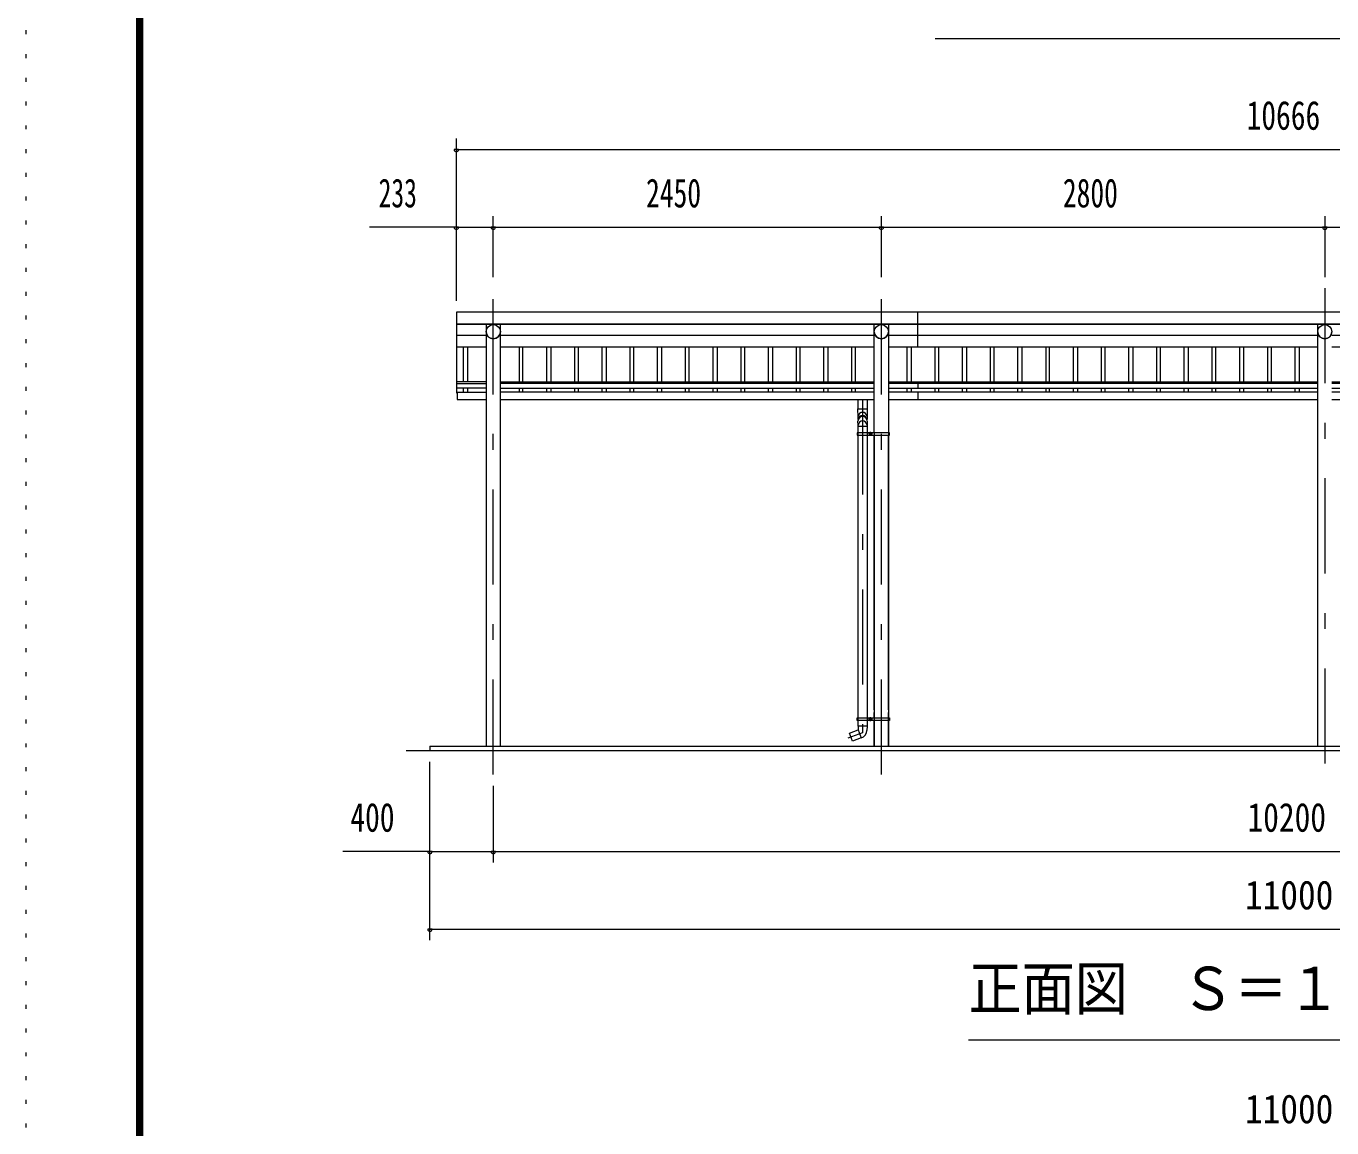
# Model space of a CAD drawing. Units: millimetres, scale not verified, with parts at other scales. Extents: x -31546 to 31551, y -14700 to 14700.
# Drawn here: x -10029 to -1785, y 748 to 7701 of the extents above; entities that cross this region are included whole.
import ezdxf
from ezdxf.enums import TextEntityAlignment as Align

# ---------------------------------------------------------------- set-up
doc = ezdxf.new("R2010")
doc.units = ezdxf.units.MM
doc.header["$LTSCALE"] = 50
doc.linetypes.add('USER3', pattern=[24, 12, -5, 2, -5])
doc.linetypes.add('USER4', pattern=[3, 0.5, -2.5])
for name, color, linetype, lineweight in [('0-2_1-07BOLD', 7, 'Continuous', 18), ('0-3_1-27CENTER', 3, 'USER3', 18), ('0-4_1-47THIN', 4, 'Continuous', 18), ('0-5_1-57DIM', 3, 'Continuous', 18), ('0-C_F-F1PAPER', 5, 'Continuous', 18), ('0-D_F-E_J_ADD', 5, 'USER4', 18)]:
    doc.layers.add(name, color=color, linetype=linetype, lineweight=lineweight)
doc.styles.add('ＭＳ ゴシック', font='')
doc.styles.get('ＭＳ ゴシック').set_extended_font_data('MS Gothic')

msp = doc.modelspace()

# ---------------------------------------------------------------- linework, layer by layer
at = {"layer": '0-2_1-07BOLD'}
for p, q in [((-4399.41, 5678.35), (-4399.41, 5896.54)), ((-7312.41, 5821.4), (3353.58, 5821.4)), ((3353.59, 5817.32), (-7312.41, 5817.32)), ((-7123.96, 5817.32), (-7123.96, 3157.54)), ((-7034.86, 3157.54), (-7034.86, 5817.32)), ((-4673.96, 5135.54), (-4673.96, 5817.32)), ((-4584.86, 5817.32), (-4584.86, 5135.54)), ((-1873.97, 3157.54), (-1873.97, 5817.32)), ((-7123.96, 5747.84), (-7312.41, 5747.84)), ((-4673.96, 5747.84), (-7034.86, 5747.84)), ((-1873.96, 5747.84), (-4584.86, 5747.84)), ((376.03, 5747.84), (-1784.87, 5747.84)), ((-7312.41, 5678.35), (-7123.96, 5678.35)), ((-7034.86, 5678.35), (-4673.96, 5678.35)), ((-4584.86, 5678.35), (-1873.96, 5678.35)), ((-1784.87, 5678.35), (376.03, 5678.35)), ((-7123.96, 5456.73), (-7312.41, 5456.73)), ((-7312.41, 5446.3), (-7123.96, 5446.3)), ((-7034.86, 5456.73), (-4673.96, 5456.73)), ((-4673.96, 5446.3), (-7034.86, 5446.3)), ((-4584.86, 5456.73), (-1873.96, 5456.73)), ((-1873.96, 5446.3), (-4584.86, 5446.3)), ((-4399.41, 5456.73), (-4399.41, 5416.69)), ((-1784.87, 5456.73), (376.03, 5456.73)), ((376.03, 5446.3), (-1784.87, 5446.3)), ((-7123.96, 5416.69), (-7312.41, 5416.69)), ((-7307.41, 5390.36), (-7123.96, 5390.36)), ((-7034.86, 5416.69), (-4673.96, 5416.69)), ((-4673.96, 5390.36), (-7034.86, 5390.36)), ((-4584.86, 5416.69), (-1873.96, 5416.69)), ((-1873.96, 5390.36), (-4584.86, 5390.36)), ((-4399.41, 5390.36), (-4399.41, 5345.36)), ((-1784.87, 5416.69), (376.03, 5416.69)), ((376.03, 5390.36), (-1784.87, 5390.36)), ((-7034.86, 5345.36), (-4673.96, 5345.36)), ((-4774.92, 5285.74), (-4774.92, 5345.36)), ((-4719.92, 5345.36), (-4719.92, 5285.74)), ((-4584.86, 5345.36), (-1873.96, 5345.36)), ((-1784.87, 5345.36), (376.03, 5345.36)), ((-4776.53, 5127.54), (-4782.63, 5127.54)), ((-4776.53, 5119.54), (-4776.53, 5135.54)), ((-4774.93, 3335.54), (-4774.93, 5119.54)), ((-4774.92, 5176.09), (-4719.92, 5176.09)), ((-4719.92, 5119.54), (-4719.92, 3335.54)), ((-4718.32, 5135.54), (-4718.32, 5119.54)), ((-4675.58, 5135.54), (-4675.58, 5119.54)), ((-4673.97, 5119.54), (-4673.97, 3335.54)), ((-4673.96, 3386.14), (-4673.96, 5117.54)), ((-4584.87, 5119.54), (-4584.87, 3335.54)), ((-4584.86, 3386.14), (-4584.86, 5117.54)), ((-4583.28, 5135.54), (-4583.28, 5119.54)), ((-4577.18, 5127.54), (-4583.28, 5127.54)), ((-4782.63, 3327.54), (-4776.53, 3327.54)), ((-4776.53, 3319.54), (-4776.53, 3335.54)), ((-4774.93, 3282.63), (-4774.93, 3319.54)), ((-4719.92, 3319.54), (-4719.92, 3282.63)), ((-4718.32, 3335.54), (-4718.32, 3319.54)), ((-4675.58, 3335.54), (-4675.58, 3319.54)), ((-4673.97, 3319.54), (-4673.97, 3157.54)), ((-4673.96, 3335.54), (-4673.96, 3370.14)), ((-4673.96, 3157.54), (-4673.96, 3319.54)), ((-4584.87, 3319.54), (-4584.87, 3157.54)), ((-4584.86, 3335.54), (-4584.86, 3370.14)), ((-4584.86, 3157.54), (-4584.86, 3319.54)), ((-4583.28, 3319.54), (-4583.28, 3335.54)), ((-4583.28, 3327.54), (-4577.18, 3327.54)), ((-4718.42, 3282.63), (-4776.43, 3282.63)), ((-4718.42, 3282.63), (-4720.18, 3256.84)), ((-7479.41, 3157.54), (-7479.41, 3127.54)), ((3670.58, 3127.54), (-7629.41, 3127.54))]:
    msp.add_line(p, q, dxfattribs=at)
for points in [[(3353.58, 5387.78), (3353.58, 5896.54), (-7312.41, 5896.54), (-7312.41, 5387.78), (-7307.41, 5387.78)], [(-7307.41, 5390.36), (-7307.41, 5345.36), (-7123.96, 5345.36)], [(-4774.92, 5217.98), (-4774.92, 5236.07), (-4776.92, 5285.74), (-4717.93, 5285.74)], [(-4717.93, 5285.74), (-4719.92, 5236.07), (-4719.92, 5217.97)], [(-4774.92, 5135.54), (-4774.92, 5183.03), (-4776.92, 5208.87)], [(-4717.93, 5209), (-4719.92, 5183.03), (-4719.92, 5135.54)], [(-4756.39, 3208.85), (-4812.5, 3188.43), (-4831.31, 3240.11), (-4774.93, 3260.63)], [(-4776.42, 3282.63), (-4774.93, 3260.63), (-4756.11, 3208.95)], [(-7479.41, 3157.54), (3520.59, 3157.54), (3520.59, 3127.54)]]:
    msp.add_lwpolyline(points, dxfattribs=at)
for points in [[(-4577.18, 5119.54), (-4577.18, 5135.54), (-4782.63, 5135.54), (-4782.63, 5119.54)], [(-4701.95, 5130.42), (-4701.95, 5124.65), (-4696.95, 5121.77), (-4691.95, 5124.65), (-4691.95, 5130.42), (-4696.95, 5133.31)], [(-4782.63, 3335.54), (-4577.18, 3335.54), (-4577.18, 3319.54), (-4782.63, 3319.54)], [(-4701.95, 3330.43), (-4696.95, 3333.31), (-4691.95, 3330.43), (-4691.95, 3324.65), (-4696.95, 3321.77), (-4701.95, 3324.65)]]:
    msp.add_lwpolyline(points, close=True, dxfattribs=at)
for centre, radius in [((-7079.41, 5772.78), 44.55), ((-4629.41, 5772.78), 44.55), ((-1829.42, 5772.78), 44.55), ((-4696.95, 5127.54), 6.25), ((-4696.95, 5127.54), 4.9), ((-4696.95, 3327.54), 6.25), ((-4696.95, 3327.54), 4.9)]:
    msp.add_circle(centre, radius, dxfattribs=at)
for centre, radius, start, end in [((-7079.41, 5772.09), 44.55, 180, 0), ((-4629.41, 5772.09), 44.55, 180, 0), ((-1829.42, 5772.09), 44.55, 180, 0), ((-4747.42, 5207.16), 29.55, 3.56303, 176.43697), ((-4747.42, 5236.37), 27.55, 3.55867, 176.44133), ((-4747.42, 5215.66), 27.55, 3.55867, 176.44133), ((-4747.42, 5182.05), 27.55, 3.55867, 176.44133), ((-4775.05, 3260.59), 55, 289.83269, 356.09424)]:
    msp.add_arc(centre, radius, start, end, dxfattribs=at)
at = {"layer": '0-3_1-27CENTER'}
for p, q in [((-7079.41, 2977.54), (-7079.41, 6047.54)), ((-4629.41, 2977.54), (-4629.41, 6047.54)), ((-1829.41, 6047.54), (-1829.41, 2977.54)), ((-4747.42, 5345.36), (-4747.42, 3241.38)), ((-4684.45, 5127.54), (-4709.45, 5127.54)), ((-4696.95, 5115.04), (-4696.95, 5140.04)), ((-4684.45, 3327.54), (-4709.45, 3327.54)), ((-4696.95, 3315.04), (-4696.95, 3340.04)), ((-4747.41, 3241.38), (-4840.68, 3207.43))]:
    msp.add_line(p, q, dxfattribs=at)
at = {"layer": '0-4_1-47THIN'}
for p, q in [((-7266.91, 5456.73), (-7266.91, 5678.35)), ((-7241.91, 5678.35), (-7241.91, 5456.73)), ((-6916.91, 5678.35), (-6916.91, 5456.73)), ((-6891.91, 5456.73), (-6891.91, 5678.35)), ((-6741.91, 5456.73), (-6741.91, 5678.35)), ((-6716.91, 5678.35), (-6716.91, 5456.73)), ((-6566.91, 5678.35), (-6566.91, 5456.73)), ((-6541.91, 5456.73), (-6541.91, 5678.35)), ((-6391.91, 5456.73), (-6391.91, 5678.35)), ((-6366.91, 5678.35), (-6366.91, 5456.73)), ((-6216.91, 5678.35), (-6216.91, 5456.73)), ((-6191.91, 5456.73), (-6191.91, 5678.35)), ((-6041.91, 5456.73), (-6041.91, 5678.35)), ((-6016.91, 5678.35), (-6016.91, 5456.73)), ((-5866.91, 5678.35), (-5866.91, 5456.73)), ((-5841.91, 5456.73), (-5841.91, 5678.35)), ((-5691.91, 5456.73), (-5691.91, 5678.35)), ((-5666.91, 5678.35), (-5666.91, 5456.73)), ((-5516.91, 5678.35), (-5516.91, 5456.73)), ((-5491.91, 5456.73), (-5491.91, 5678.35)), ((-5341.91, 5456.73), (-5341.91, 5678.35)), ((-5316.91, 5678.35), (-5316.91, 5456.73)), ((-5166.91, 5678.35), (-5166.91, 5456.73)), ((-5141.91, 5456.73), (-5141.91, 5678.35)), ((-4991.91, 5456.73), (-4991.91, 5678.35)), ((-4966.91, 5678.35), (-4966.91, 5456.73)), ((-4816.91, 5678.35), (-4816.91, 5456.73)), ((-4791.91, 5456.73), (-4791.91, 5678.35)), ((-4466.91, 5456.73), (-4466.91, 5678.35)), ((-4441.91, 5678.35), (-4441.91, 5456.73)), ((-4291.91, 5678.35), (-4291.91, 5456.73)), ((-4266.91, 5456.73), (-4266.91, 5678.35)), ((-4116.91, 5456.73), (-4116.91, 5678.35)), ((-4091.91, 5678.35), (-4091.91, 5456.73)), ((-3941.91, 5678.35), (-3941.91, 5456.73)), ((-3916.91, 5456.73), (-3916.91, 5678.35)), ((-3766.91, 5456.73), (-3766.91, 5678.35)), ((-3741.91, 5678.35), (-3741.91, 5456.73)), ((-3591.91, 5678.35), (-3591.91, 5456.73)), ((-3566.91, 5456.73), (-3566.91, 5678.35)), ((-3416.91, 5456.73), (-3416.91, 5678.35)), ((-3391.91, 5678.35), (-3391.91, 5456.73)), ((-3241.91, 5678.35), (-3241.91, 5456.73)), ((-3216.91, 5456.73), (-3216.91, 5678.35)), ((-3066.91, 5456.73), (-3066.91, 5678.35)), ((-3041.91, 5678.35), (-3041.91, 5456.73)), ((-2891.91, 5678.35), (-2891.91, 5456.73)), ((-2866.91, 5456.73), (-2866.91, 5678.35)), ((-2716.91, 5456.73), (-2716.91, 5678.35)), ((-2691.91, 5678.35), (-2691.91, 5456.73)), ((-2541.91, 5678.35), (-2541.91, 5456.73)), ((-2516.91, 5456.73), (-2516.91, 5678.35)), ((-2366.91, 5456.73), (-2366.91, 5678.35)), ((-2341.91, 5678.35), (-2341.91, 5456.73)), ((-2191.91, 5678.35), (-2191.91, 5456.73)), ((-2166.91, 5456.73), (-2166.91, 5678.35)), ((-2016.91, 5456.73), (-2016.91, 5678.35)), ((-1991.91, 5678.35), (-1991.91, 5456.73)), ((-7266.91, 5390.36), (-7266.91, 5416.69)), ((-7241.91, 5416.69), (-7241.91, 5390.36)), ((-6916.91, 5416.69), (-6916.91, 5390.36)), ((-6891.91, 5390.36), (-6891.91, 5416.69)), ((-6741.91, 5390.36), (-6741.91, 5416.69)), ((-6716.91, 5416.69), (-6716.91, 5390.36)), ((-6566.91, 5416.69), (-6566.91, 5390.36)), ((-6541.91, 5390.36), (-6541.91, 5416.69)), ((-6391.91, 5390.36), (-6391.91, 5416.69)), ((-6366.91, 5416.69), (-6366.91, 5390.36)), ((-6216.91, 5416.69), (-6216.91, 5390.36)), ((-6191.91, 5390.36), (-6191.91, 5416.69)), ((-6041.91, 5390.36), (-6041.91, 5416.69)), ((-6016.91, 5416.69), (-6016.91, 5390.36)), ((-5866.91, 5416.69), (-5866.91, 5390.36)), ((-5841.91, 5390.36), (-5841.91, 5416.69)), ((-5691.91, 5390.36), (-5691.91, 5416.69)), ((-5666.91, 5416.69), (-5666.91, 5390.36)), ((-5516.91, 5416.69), (-5516.91, 5390.36)), ((-5491.91, 5390.36), (-5491.91, 5416.69)), ((-5341.91, 5390.36), (-5341.91, 5416.69)), ((-5316.91, 5416.69), (-5316.91, 5390.36)), ((-5166.91, 5416.69), (-5166.91, 5390.36)), ((-5141.91, 5390.36), (-5141.91, 5416.69)), ((-4991.91, 5390.36), (-4991.91, 5416.69)), ((-4966.91, 5416.69), (-4966.91, 5390.36)), ((-4816.91, 5416.69), (-4816.91, 5390.36)), ((-4791.91, 5390.36), (-4791.91, 5416.69)), ((-4466.91, 5390.36), (-4466.91, 5416.69)), ((-4441.91, 5416.69), (-4441.91, 5390.36)), ((-4291.91, 5416.69), (-4291.91, 5390.36)), ((-4266.91, 5390.36), (-4266.91, 5416.69)), ((-4116.91, 5390.36), (-4116.91, 5416.69)), ((-4091.91, 5416.69), (-4091.91, 5390.36)), ((-3941.91, 5416.69), (-3941.91, 5390.36)), ((-3916.91, 5390.36), (-3916.91, 5416.69)), ((-3766.91, 5390.36), (-3766.91, 5416.69)), ((-3741.91, 5416.69), (-3741.91, 5390.36)), ((-3591.91, 5416.69), (-3591.91, 5390.36)), ((-3566.91, 5390.36), (-3566.91, 5416.69)), ((-3416.91, 5390.36), (-3416.91, 5416.69)), ((-3391.91, 5416.69), (-3391.91, 5390.36)), ((-3241.91, 5416.69), (-3241.91, 5390.36)), ((-3216.91, 5390.36), (-3216.91, 5416.69)), ((-3066.91, 5390.36), (-3066.91, 5416.69)), ((-3041.91, 5416.69), (-3041.91, 5390.36)), ((-2891.91, 5416.69), (-2891.91, 5390.36)), ((-2866.91, 5390.36), (-2866.91, 5416.69)), ((-2716.91, 5390.36), (-2716.91, 5416.69)), ((-2691.91, 5416.69), (-2691.91, 5390.36)), ((-2541.91, 5416.69), (-2541.91, 5390.36)), ((-2516.91, 5390.36), (-2516.91, 5416.69)), ((-2366.91, 5390.36), (-2366.91, 5416.69)), ((-2341.91, 5416.69), (-2341.91, 5390.36)), ((-2191.91, 5416.69), (-2191.91, 5390.36)), ((-2166.91, 5390.36), (-2166.91, 5416.69)), ((-2016.91, 5390.36), (-2016.91, 5416.69)), ((-1991.91, 5416.69), (-1991.91, 5390.36))]:
    msp.add_line(p, q, dxfattribs=at)
at = {"layer": '0-5_1-57DIM'}
for p, q in [((-4289.41, 7622.54), (330.59, 7622.54)), ((-7312.41, 5966.54), (-7312.41, 6992.54)), ((-7298.41, 6922.54), (-7326.41, 6922.54)), ((-7312.41, 6922.54), (3353.58, 6922.54)), ((-7312.41, 6432.54), (-7861.91, 6432.54)), ((-7298.41, 6432.54), (-7326.41, 6432.54)), ((-7312.41, 6432.54), (-7079.41, 6432.54)), ((-7065.41, 6432.54), (-7093.41, 6432.54)), ((-7079.41, 6117.54), (-7079.41, 6502.54)), ((-7079.41, 6432.54), (-4629.41, 6432.54)), ((-4615.41, 6432.54), (-4643.41, 6432.54)), ((-4629.41, 6117.54), (-4629.41, 6502.54)), ((-4629.41, 6432.54), (-1829.41, 6432.54)), ((-1815.41, 6432.54), (-1843.41, 6432.54)), ((-1829.41, 6502.54), (-1829.41, 6117.54)), ((-1829.41, 6432.54), (420.59, 6432.54)), ((-7479.41, 1932.54), (-7479.41, 3057.54)), ((-7079.41, 2907.54), (-7079.41, 2422.54)), ((-7479.41, 2492.54), (-8028.91, 2492.54)), ((-7465.41, 2492.54), (-7493.41, 2492.54)), ((-7479.41, 2492.54), (-7079.41, 2492.54)), ((-7065.41, 2492.54), (-7093.41, 2492.54)), ((-7079.41, 2492.54), (3120.59, 2492.54)), ((-7465.41, 2002.54), (-7493.41, 2002.54)), ((-7479.41, 2002.54), (3520.59, 2002.54)), ((120.59, 1302.54), (-4079.41, 1302.54))]:
    msp.add_line(p, q, dxfattribs=at)
for centre in [(-7312.41, 6922.54), (-7312.41, 6432.54), (-7079.41, 6432.54), (-4629.41, 6432.54), (-1829.41, 6432.54), (-7479.41, 2492.54), (-7079.41, 2492.54), (-7479.41, 2002.54)]:
    msp.add_arc(centre, 14, 180, 0, dxfattribs=at)
at = {"layer": '0-C_F-F1PAPER'}
for points in [[(30851.13, -14000), (-9328.87, -14000), (-9328.87, 14140), (30851.13, 14140)], [(30847.63, -13996.5), (30847.63, 14136.5), (-9325.37, 14136.5), (-9325.37, -13996.5)], [(30844.13, -13993), (30844.13, 14133), (-9321.87, 14133), (-9321.87, -13993)], [(30840.63, -13989.5), (-9318.37, -13989.5), (-9318.37, 14129.5), (30840.63, 14129.5)], [(30837.13, -13986), (30837.13, 14126), (-9314.87, 14126), (-9314.87, -13986)], [(30833.63, -13982.5), (-9311.37, -13982.5), (-9311.37, 14122.5), (30833.63, 14122.5)], [(30830.13, -13979), (30830.13, 14119), (-9307.87, 14119), (-9307.87, -13979)], [(30826.63, -13975.5), (-9304.37, -13975.5), (-9304.37, 14115.5), (30826.63, 14115.5)], [(30823.13, -13972), (-9300.87, -13972), (-9300.87, 14112), (30823.13, 14112)], [(30819.63, -13968.5), (-9297.37, -13968.5), (-9297.37, 14108.5), (30819.63, 14108.5)], [(30816.13, -13965), (30816.13, 14105), (-9293.87, 14105), (-9293.87, -13965)]]:
    msp.add_lwpolyline(points, close=True, dxfattribs=at)
at = {"layer": '0-D_F-E_J_ADD'}
msp.add_lwpolyline([(31551.13, -14700), (-10028.87, -14700), (-10028.87, 14700), (31551.13, 14700)], close=True, dxfattribs=at)

# ---------------------------------------------------------------- texts
at = {"layer": '0-5_1-57DIM', "color": 7, "style": 'ＭＳ ゴシック'}
for s, height, width, p in [('10666', 182.3, 0.75, (-2323.29, 6992.54)), ('233', 182.3, 0.65, (-7803.36, 6502.54)), ('2450', 182.3, 0.7, (-6114.82, 6502.54)), ('2800', 182.3, 0.7, (-3483.19, 6502.54)), ('400', 182.3, 0.75, (-7981.84, 2562.54)), ('10200', 182.3, 0.8, (-2317.84, 2562.54)), ('11000', 182.3, 0.9, (-2333.68, 2072.54)), ('正面図\u3000Ｓ＝１／７０', 273.5, 0.9, (-4079.41, 1409.85)), ('11000', 182.3, 0.9, (-2333.68, 722.54))]:
    msp.add_text(s, height=height, dxfattribs=dict(at, width=width)).set_placement(p, align=Align.BOTTOM_LEFT)

doc.saveas('drawing.dxf')
